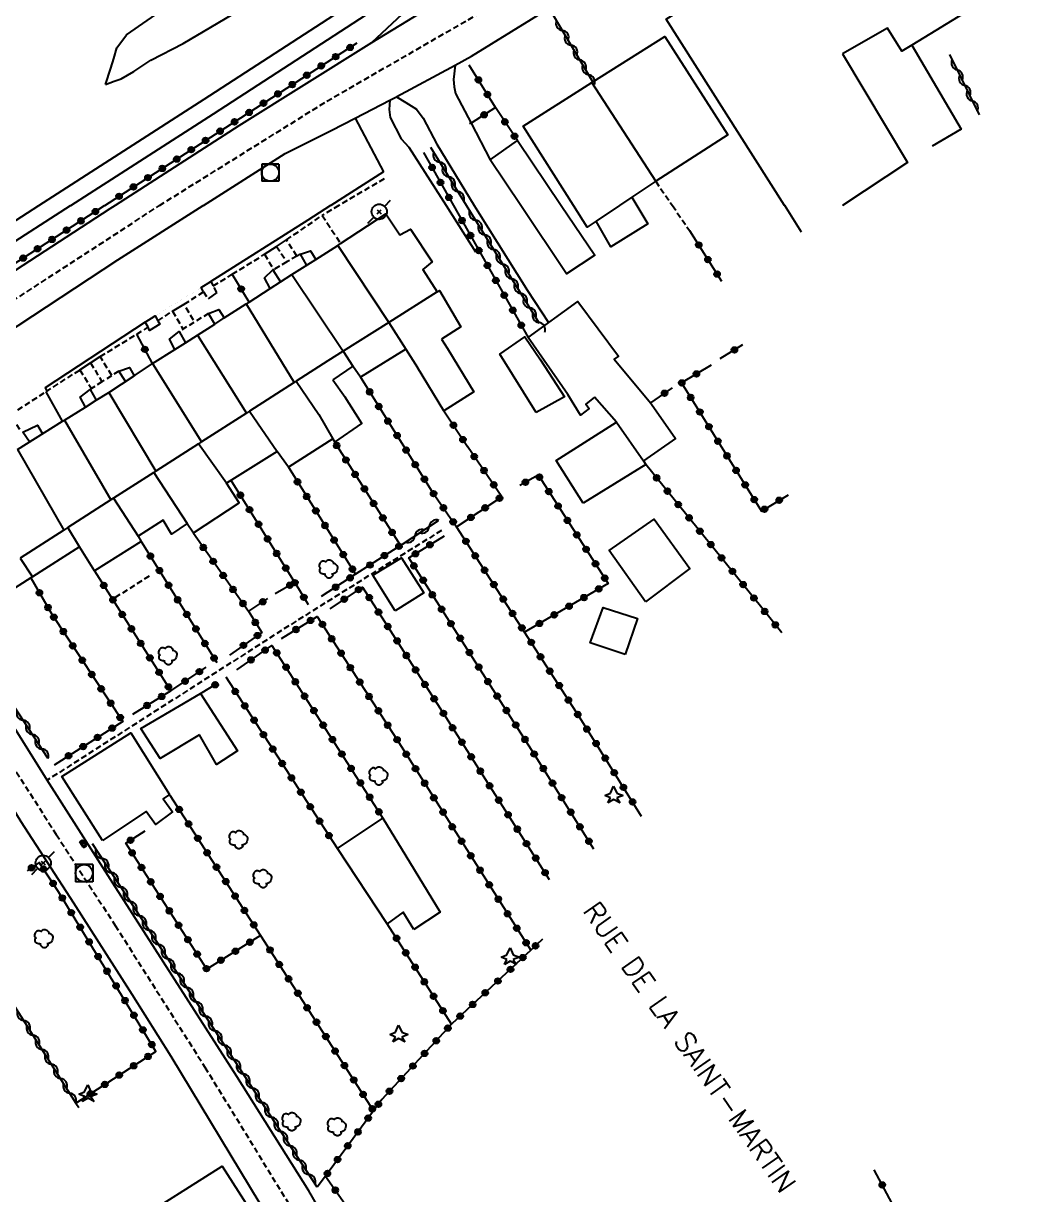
# Model space of a CAD drawing. Header units: millimetres. Extents: x 267000 to 268001, y 124012 to 125001.
# Drawn here: x 267592.2 to 267680.7, y 124584.7 to 124686.9 of the extents above; entities that cross this region are included whole.
import ezdxf
from ezdxf.enums import TextEntityAlignment as Align

# ---------------------------------------------------------------- set-up
doc = ezdxf.new("R2010")
doc.units = ezdxf.units.MM
doc.linetypes.add('DASHED', pattern=[0.75, 0.5, -0.25])
doc.layers.get('0').update_dxf_attribs({"linetype": 'CONTINUOUS'})
for name, color, linetype in [('W0001', 6, 'DASHED'), ('W0006', 2, 'CONTINUOUS'), ('W0008', 7, 'CONTINUOUS'), ('W0017', 7, 'CONTINUOUS'), ('W0070', 7, 'DASHED'), ('W0101', 7, 'CONTINUOUS'), ('W0104', 1, 'CONTINUOUS'), ('W0105', 7, 'CONTINUOUS'), ('W0112', 1, 'DASHED'), ('W0211', 2, 'CONTINUOUS'), ('W0214', 2, 'CONTINUOUS'), ('W0300', 7, 'CONTINUOUS'), ('W0303', 7, 'CONTINUOUS'), ('W0310', 3, 'CONTINUOUS'), ('W0323', 7, 'CONTINUOUS'), ('W0333', 7, 'CONTINUOUS'), ('W0401', 7, 'CONTINUOUS'), ('W0420', 7, 'CONTINUOUS'), ('W0473', 7, 'CONTINUOUS'), ('W0700', 7, 'CONTINUOUS'), ('W0989', 7, 'CONTINUOUS'), ('W1102', 7, 'CONTINUOUS')]:
    doc.layers.add(name, color=color, linetype=linetype)
doc.styles.get("Standard").update_dxf_attribs({"font": 'romans.shx', "width": 0.85})

# ---------------------------------------------------------------- blocks, each defined once
blk = doc.blocks.new('T420')
for p, q in [((0.75, 0.75), (-0.75, 0.75)), ((-0.75, 0.75), (-0.75, -0.75)), ((0.75, 0.75), (0.75, -0.75)), ((0.75, -0.75), (-0.75, -0.75))]:
    blk.add_line(p, q)
blk.add_ellipse((0, 0), major_axis=(-0.53, 0.53), ratio=1, start_param=3.926991, end_param=10.210176)
blk = doc.blocks.new('T300')
for p, q in [((-0.8, 0.51), (-0.86, 0.34)), ((-0.86, 0.34), (-0.86, 0.17)), ((-0.86, 0.17), (-0.74, 0.06)), ((-0.69, 0.63), (-0.8, 0.51)), ((-0.8, -0.06), (-0.74, 0.06)), ((-0.74, 0.06), (-0.69, 0.11)), ((-0.57, 0.69), (-0.69, 0.63)), ((-0.46, 0.69), (-0.57, 0.69)), ((-0.29, 0.63), (-0.46, 0.69)), ((-0.29, 0.63), (-0.17, 0.74)), ((-0.23, 0.57), (-0.29, 0.63)), ((-0.17, 0.74), (-0.06, 0.8)), ((-0.06, 0.8), (0.06, 0.8)), ((0.06, 0.8), (0.23, 0.74)), ((0.23, 0.74), (0.34, 0.63)), ((0.34, 0.63), (0.4, 0.51)), ((0.46, 0.46), (0.34, 0.46)), ((0.4, 0.51), (0.4, 0.46)), ((0.57, 0.4), (0.46, 0.46)), ((0.57, 0.4), (0.69, 0.29)), ((0.69, 0.29), (0.74, 0.17)), ((0.74, 0.06), (0.69, -0.17)), ((0.74, 0.17), (0.74, 0.06)), ((-0.8, -0.17), (-0.8, -0.06)), ((-0.8, -0.23), (-0.8, -0.17)), ((-0.74, -0.34), (-0.8, -0.23)), ((-0.69, -0.4), (-0.74, -0.34)), ((-0.51, -0.46), (-0.69, -0.4)), ((-0.4, -0.46), (-0.51, -0.46)), ((-0.4, -0.46), (-0.34, -0.46)), ((-0.34, -0.46), (-0.34, -0.4)), ((-0.34, -0.51), (-0.34, -0.46)), ((-0.29, -0.63), (-0.34, -0.51)), ((-0.17, -0.74), (-0.29, -0.63)), ((-0.06, -0.8), (-0.17, -0.74)), ((0.06, -0.8), (-0.06, -0.8)), ((0.17, -0.74), (0.06, -0.8)), ((0.23, -0.69), (0.17, -0.74)), ((0.29, -0.46), (0.23, -0.46)), ((0.29, -0.63), (0.23, -0.69)), ((0.46, -0.4), (0.29, -0.46)), ((0.34, -0.51), (0.29, -0.63)), ((0.34, -0.51), (0.34, -0.46)), ((0.57, -0.34), (0.46, -0.4)), ((0.63, -0.29), (0.57, -0.34)), ((0.69, -0.17), (0.63, -0.29))]:
    blk.add_line(p, q)
blk = doc.blocks.new('T303')
for p, q in [((-0.77, 0), (-0.28, 0.21)), ((-0.28, -0.21), (-0.77, 0)), ((-0.28, 0.21), (0, 0.83)), ((0, 0.83), (0.28, 0.21)), ((0.28, 0.21), (0.83, 0)), ((0.83, 0), (0.28, -0.21)), ((-0.49, -0.63), (-0.28, -0.21)), ((0, -0.35), (-0.49, -0.63)), ((0.56, -0.63), (0, -0.35)), ((0.28, -0.21), (0.56, -0.63))]:
    blk.add_line(p, q)
blk = doc.blocks.new('T473')
for p, q in [((-0.166667, 0.166667), (0.166667, -0.166667)), ((-0.166667, -0.166667), (0.166667, 0.166667)), ((0.500001, 0.500001), (1.000002, 1.000002)), ((-1.000002, -1.000002), (-0.500001, -0.500001))]:
    blk.add_line(p, q)
blk.add_ellipse((0, 0), major_axis=(0.471405, 0.471405), ratio=1, start_param=5.4977871438, end_param=11.780972451)
blk = doc.blocks.new('T401')
for p, q in [((-0.3, 0.3), (0, 0.3)), ((-0.3, -0.25), (-0.3, 0.3)), ((-0.3, 0.15), (0, 0.15)), ((-0.3, 0), (0, 0)), ((0, 0.3), (0, -0.25)), ((-0.3, -0.15), (0, -0.15)), ((-0.3, -0.25), (-0.3, -0.3)), ((-0.3, -0.3), (0, -0.3)), ((0, -0.3), (0, -0.25))]:
    blk.add_line(p, q)
blk = doc.blocks.new('t323o')
at = {"color": 0, "linetype": 'Continuous'}
for radius in [0.25, 0.15]:
    blk.add_circle((0, 0), radius, dxfattribs=at)
blk = doc.blocks.new('t310o')
at = {"color": 0, "linetype": 'Continuous'}
for centre, start, end in [((-0.5, 0.38), 216.8699, 323.1304), ((0.5, -0.37), 36.8699, 143.1303)]:
    blk.add_arc(centre, 0.625, start, end, dxfattribs=at)

msp = doc.modelspace()

# ---------------------------------------------------------------- linework, layer by layer
at = {"layer": 'W0001'}
for points in [[(267604.11, 124671), (267604.12, 124671.01), (267618.73, 124680.11), (267631.99, 124687.76), (267652.36, 124700.35), (267669.02, 124710.46), (267685.96, 124720.98), (267705.46, 124732.94), (267721.58, 124742.75), (267737.32, 124752.2), (267751.54, 124761.27), (267768.13, 124771.49), (267781.97, 124779.73), (267791.75, 124785.7), (267805.29, 124794.13), (267818.57, 124799.77), (267832.24, 124804.69)], [(267573.58, 124650.86), (267586.26, 124659.39), (267603.95, 124670.9), (267604.11, 124671)], [(267573.58, 124650.86), (267577.5, 124643.99), (267584.76, 124632.31), (267595.11, 124616.09), (267600.26, 124608.15), (267608.09, 124595.78), (267615.93, 124582.99), (267621.36, 124573.83), (267627.22, 124564.15), (267632.84, 124559.2), (267637.9, 124550.14), (267644.17, 124539.8)]]:
    msp.add_lwpolyline(points, dxfattribs=at)
at = {"layer": 'W0006'}
for points in [[(267623.69, 124673.96), (267619.07, 124671.01), (267619.06, 124671)], [(267619.06, 124671), (267617.08, 124669.73), (267608.59, 124664.38)], [(267602.86, 124660.81), (267594.14, 124655.09), (267594.28, 124654.82)]]:
    msp.add_lwpolyline(points, dxfattribs=at)
at = {"layer": 'W0006', "const_width": 0.003}
msp.add_lwpolyline([(267607.77, 124663.84), (267603.75, 124661.38)], dxfattribs=at)
at = {"layer": 'W0008'}
for points in [[(267775.48, 124779.72), (267762.78, 124771.92), (267748.94, 124763.28), (267734.54, 124754.24), (267718.8, 124744.49), (267699.49, 124732.83), (267678.06, 124719.53), (267663.85, 124710.79), (267649.33, 124701.68), (267633, 124691.54), (267622.62, 124685.2), (267611.04, 124677.97), (267600.25, 124671.01), (267600.24, 124671)], [(267607.94, 124671), (267607.95, 124671.01), (267615.08, 124675.54), (267619.11, 124677.56), (267621.19, 124678.63), (267624.23, 124680.2), (267624.8, 124680.49), (267624.84, 124680.52), (267629.93, 124683.27), (267631.36, 124684.04), (267645.69, 124692.92), (267666.71, 124705.65), (267682.65, 124715.27), (267699.07, 124725.45), (267720.08, 124738.44), (267732.78, 124746.18), (267738.44, 124749.68), (267741.5, 124751.56), (267742.81, 124752.37), (267751.57, 124757.77), (267772.58, 124770.83), (267783.67, 124777.66)], [(267600.24, 124671), (267599.78, 124670.71), (267587.06, 124662.44), (267574.82, 124654.48), (267560.88, 124645.47), (267546.85, 124636.34), (267521.76, 124619.81), (267511.32, 124613.01), (267500.17, 124605.55), (267483.06, 124594.05), (267470.73, 124586.15), (267463.34, 124581.53), (267457.02, 124577.48), (267448.09, 124571.62)], [(267623.79, 124573.5), (267617.15, 124584.99), (267610.86, 124594.96), (267600.05, 124611.84), (267594.33, 124620.84), (267594.09, 124621.22), (267579.06, 124645.16), (267578.59, 124646.01), (267578.38, 124647.03), (267578.34, 124648.35), (267578.55, 124649.73), (267579, 124650.99), (267579.52, 124651.85), (267580.57, 124653.18), (267600.49, 124666.27), (267607.94, 124671)], [(267535.39, 124623.93), (267559.69, 124639.53), (267568.39, 124645.22), (267569.34, 124645.23), (267570.72, 124645.18), (267571.58, 124645.09), (267572.44, 124644.93), (267573.27, 124644.64), (267574.09, 124644.22), (267574.69, 124643.77), (267575.69, 124642.56), (267578.9, 124637.59), (267583.16, 124630.85), (267588.64, 124622.73), (267592.02, 124617.24), (267596.61, 124610.14), (267601.7, 124602.15), (267605.11, 124596.75), (267612.88, 124583.89)]]:
    msp.add_lwpolyline(points, dxfattribs=at)
at = {"layer": 'W0017'}
for points in [[(267629.93, 124683.27), (267629.8, 124682.01), (267629.84, 124681.38), (267629.97, 124680.79), (267631.32, 124678.21), (267632.99, 124675)], [(267624.23, 124680.2), (267624.17, 124679.38), (267624.27, 124678.68), (267625.21, 124676.84), (267625.9, 124676.11), (267629.14, 124671.01), (267629.14, 124671)], [(267624.8, 124680.49), (267625.62, 124680), (267626.55, 124679.41), (267627.15, 124678.62), (267628.32, 124676.35), (267631.59, 124671.01), (267631.59, 124671)], [(267621.19, 124678.63), (267623.69, 124673.96)], [(267629.14, 124671), (267631.7, 124666.97)], [(267631.59, 124671), (267631.88, 124670.53), (267636.24, 124663.58), (267638.08, 124660.79)]]:
    msp.add_lwpolyline(points, dxfattribs=at)
at = {"layer": 'W0070'}
msp.add_lwpolyline([(267628.74, 124642.64), (267616.04, 124634.71), (267594.33, 124620.84)], dxfattribs=at)
at = {"layer": 'W0101'}
for points in [[(267658.7, 124671), (267658.69, 124671.01), (267648.36, 124687.28), (267657.61, 124693.08), (267658.08, 124692.25)], [(267674.04, 124689.8), (267674.9, 124688.12), (267669.8, 124685.02), (267668.91, 124684.49), (267667.68, 124686.49), (267663.73, 124684.26)], [(267640.27, 124671), (267640.26, 124671.01), (267635.86, 124677.94), (267641.87, 124681.74), (267641.96, 124681.8), (267648.23, 124685.77), (267653.73, 124677.18), (267647.44, 124673.12), (267645.36, 124671.73), (267644.28, 124671.01), (267644.27, 124671)], [(267663.73, 124684.26), (267669.43, 124674.75), (267663.75, 124671.01), (267663.74, 124671)], [(267644.27, 124671), (267642.25, 124669.65), (267641.46, 124669.12), (267640.27, 124671)], [(267660.17, 124668.69), (267658.7, 124671)], [(267591.74, 124649.71), (267595.67, 124652.17), (267595.84, 124652.27), (267597.66, 124653.41), (267598.6, 124654), (267599.7, 124654.69), (267601.9, 124656.14), (267603.51, 124657.2), (267605.47, 124658.45), (267606.38, 124659.03), (267607.43, 124659.7), (267608.94, 124660.66), (267609.77, 124661.19), (267611.7, 124662.43), (267611.94, 124662.58), (267613.78, 124663.76), (267614.69, 124664.34), (267615.68, 124664.97), (267617.77, 124666.3), (267619.68, 124667.52), (267619.93, 124667.69), (267623.87, 124670.28), (267625.1, 124668.44), (267626.03, 124668.94), (267627.92, 124666.08), (267627.1, 124665.41), (267628.37, 124663.47), (267624.13, 124660.79), (267620.17, 124658.29), (267618.82, 124657.44), (267616.06, 124655.67), (267615.88, 124655.55), (267611.99, 124653.06), (267611.71, 124652.88), (267607.8, 124650.37), (267607.54, 124650.21), (267603.81, 124647.82), (267603.64, 124647.71), (267600.11, 124645.45), (267599.88, 124645.3), (267596.12, 124642.89), (267595.78, 124642.67), (267591.97, 124640.23)]]:
    msp.add_lwpolyline(points, dxfattribs=at)
msp.add_lwpolyline([(267663.73, 124684.26), (267663.73, 124684.26)], close=True, dxfattribs=at)
at = {"layer": 'W0104'}
for points in [[(267669.8, 124685.02), (267674.09, 124677.68), (267671.56, 124676.18)], [(267635.66, 124671), (267635.66, 124671.01), (267632.99, 124675), (267635.36, 124676.67), (267639.18, 124671.01), (267639.19, 124671)], [(267639.19, 124671), (267642.12, 124666.66), (267639.65, 124665.03), (267635.66, 124671)], [(267645.8, 124671), (267646.76, 124669.42), (267643.53, 124667.39), (267642.25, 124669.65)], [(267645.36, 124671.73), (267645.79, 124671.01), (267645.8, 124671)], [(267628.37, 124663.47), (267628.56, 124663.6), (267630.43, 124660.41), (267628.75, 124659.35)], [(267642.09, 124654.28), (267641.33, 124653.65), (267641.63, 124653.29), (267640.87, 124652.69), (267639.77, 124654.5), (267636.31, 124659.47), (267640.65, 124662.63), (267644.18, 124657.86), (267643.82, 124657.6), (267646.97, 124653.77), (267647.07, 124653.65)], [(267624.13, 124660.79), (267625.62, 124658.47), (267626.65, 124656.86)], [(267628.75, 124659.35), (267629.25, 124658.52)], [(267628.75, 124659.35), (267628.75, 124659.35)], [(267620.17, 124658.29), (267621.01, 124656.99)], [(267625.62, 124658.47), (267621.67, 124656.01), (267621.01, 124656.99)], [(267625.62, 124658.47), (267625.62, 124658.47)], [(267629.25, 124658.52), (267631.55, 124654.74), (267628.95, 124653.07), (267626.65, 124656.86)], [(267629.25, 124658.52), (267629.25, 124658.52)], [(267621.01, 124656.99), (267619.26, 124655.8)], [(267626.65, 124656.86), (267626.65, 124656.86)], [(267616.06, 124655.67), (267618.02, 124652.77)], [(267619.26, 124655.8), (267620.33, 124654.28)], [(267619.26, 124655.8), (267619.26, 124655.8)], [(267619.26, 124650.65), (267619.42, 124650.35), (267621.79, 124651.98), (267620.33, 124654.28)], [(267620.33, 124654.28), (267620.33, 124654.28)], [(267644.01, 124652.08), (267642.09, 124654.28)], [(267642.09, 124654.28), (267642.09, 124654.28)], [(267647.07, 124653.65), (267649.17, 124650.66), (267646.37, 124648.73)], [(267647.07, 124653.65), (267647.07, 124653.65)], [(267611.99, 124653.06), (267614.38, 124649.53), (267609.97, 124646.76)], [(267618.02, 124652.77), (267619.26, 124650.65)], [(267618.02, 124652.77), (267618.02, 124652.77)], [(267644.01, 124652.08), (267644.01, 124652.08)], [(267619.26, 124650.65), (267615.37, 124648.15), (267614.38, 124649.53)], [(267603.64, 124647.71), (267606.55, 124643.25), (267607.08, 124642.42), (267611.07, 124645.05), (267609.97, 124646.76), (267607.54, 124650.21)], [(267614.38, 124649.53), (267614.38, 124649.53)], [(267609.97, 124646.76), (267609.97, 124646.76)], [(267600.11, 124645.45), (267602.27, 124642.13)], [(267606.55, 124643.25), (267605.17, 124642.31), (267604.44, 124643.53), (267602.27, 124642.13)], [(267602.27, 124642.13), (267602.53, 124641.67), (267598.45, 124639.11), (267597.15, 124641.21), (267596.12, 124642.89)], [(267606.55, 124643.25), (267606.55, 124643.25)], [(267597.15, 124641.21), (267593.05, 124638.6)], [(267597.15, 124641.21), (267597.15, 124641.21)], [(267591.97, 124640.23), (267593.05, 124638.6)], [(267593.05, 124638.6), (267592.89, 124638.5), (267588.99, 124636.02), (267588.09, 124637.7)], [(267605.88, 124627.34), (267607.69, 124628.41), (267610.92, 124623.41), (267609.11, 124622.21), (267607.61, 124624.78)], [(267607.61, 124624.78), (267604.19, 124622.74), (267602.49, 124625.34), (267605.88, 124627.34)], [(267605.88, 124627.34), (267605.88, 124627.34)], [(267607.61, 124624.78), (267607.61, 124624.78)]]:
    msp.add_lwpolyline(points, dxfattribs=at)
for points in [[(267637.01, 124652.94), (267633.84, 124658.04), (267636.01, 124659.53), (267637.38, 124657.53), (267639.48, 124654.3)], [(267641.11, 124645.03), (267638.75, 124648.75), (267644.01, 124652.08), (267646.37, 124648.73), (267646.57, 124648.4)], [(267646.54, 124636.41), (267643.38, 124640.88), (267647.29, 124643.61), (267650.42, 124639.31)], [(267624.69, 124635.63), (267622.75, 124638.73), (267625.26, 124640.26), (267627.19, 124637.2), (267624.69, 124635.63)], [(267644.78, 124631.81), (267641.71, 124632.82), (267642.84, 124635.9), (267645.85, 124634.96)], [(267599.14, 124615.58), (267595.61, 124621.15), (267601.63, 124624.97), (267605, 124619.58), (267604.44, 124619.21), (267605.27, 124618.06), (267603.76, 124616.96), (267602.96, 124618.11)], [(267626.32, 124607.81), (267625.39, 124609.32), (267624.01, 124608.29), (267619.65, 124614.87), (267623.63, 124617.53), (267625.63, 124614.24), (267628.62, 124609.3)], [(267602.06, 124576.34), (267599.26, 124580.65), (267601.6, 124582.08), (267609.6, 124587.15), (267612.86, 124582.05), (267605.06, 124577.02), (267604.4, 124577.97)]]:
    msp.add_lwpolyline(points, close=True, dxfattribs=at)
at = {"layer": 'W0105'}
for points in [[(267613.3, 124666.75), (267614.34, 124667.44), (267615.21, 124668.01)], [(267616.96, 124665.84), (267616.43, 124666.76), (267617.29, 124667.06), (267617.77, 124666.3), (267617.79, 124666.27)], [(267613.78, 124663.76), (267613.28, 124664.68), (267614.03, 124665.39), (267614.69, 124664.34)], [(267607.97, 124663.48), (267607.77, 124663.84), (267608.59, 124664.38), (267608.82, 124663.98)], [(267609.12, 124663.42), (267608.36, 124662.86)], [(267605.27, 124661.78), (267606.29, 124662.38)], [(267608.94, 124660.66), (267608.94, 124660.66), (267608.41, 124661.58), (267609.3, 124661.92), (267609.77, 124661.19)], [(267603.13, 124660.38), (267602.86, 124660.81), (267603.75, 124661.38), (267603.98, 124660.95)], [(267603.98, 124660.95), (267604.15, 124660.65), (267603.26, 124660.09), (267603.13, 124660.38)], [(267605.47, 124658.45), (267605, 124659.34), (267605.84, 124660.02), (267606.38, 124659.03)], [(267597.17, 124656.65), (267598.11, 124657.27), (267598.95, 124657.82)], [(267601.13, 124655.69), (267600.57, 124656.55), (267601.49, 124656.85), (267601.9, 124656.14), (267601.92, 124656.1)], [(267597.66, 124653.41), (267597.19, 124654.27), (267598.07, 124654.95), (267598.6, 124654)], [(267592.77, 124650.36), (267592.2, 124651.22), (267593.48, 124651.82), (267593.88, 124651.13)]]:
    msp.add_lwpolyline(points, dxfattribs=at)
at = {"layer": 'W0112'}
for points in [[(267623.73, 124673.34), (267619.79, 124671.01), (267619.78, 124671)], [(267647.44, 124673.12), (267648.89, 124671.01), (267648.9, 124671)], [(267619.78, 124671), (267618.33, 124670.14), (267619.93, 124667.69)], [(267648.9, 124671), (267650.39, 124668.82)], [(267616.14, 124666.56), (267616.12, 124666.59), (267615.21, 124668.01), (267618.33, 124670.14)], [(267614.34, 124667.44), (267615.24, 124666.08)], [(267609.12, 124663.42), (267608.82, 124663.98), (267610.48, 124665), (267613.3, 124666.75), (267614.08, 124665.42), (267614.13, 124665.33)], [(267616.43, 124666.76), (267616.12, 124666.59), (267615.24, 124666.08), (267614.08, 124665.42), (267614.03, 124665.39)], [(267607.09, 124661), (267606.29, 124662.38), (267607.97, 124663.48), (267608.36, 124662.86)], [(267603.98, 124660.95), (267605.27, 124661.78), (267606.13, 124660.27)], [(267608.41, 124661.58), (267605.84, 124660.02)], [(267599.95, 124656.17), (267598.95, 124657.82), (267602.13, 124659.77), (267603.13, 124660.38)], [(267591.92, 124651.44), (267591.12, 124652.76), (267594.22, 124654.75), (267597.17, 124656.65), (267598.18, 124655.02), (267598.21, 124654.98)], [(267598.11, 124657.27), (267599.1, 124655.61)], [(267600.57, 124656.55), (267599.1, 124655.61), (267598.18, 124655.02), (267598.07, 124654.95)], [(267603.21, 124638.64), (267600.03, 124636.63)]]:
    msp.add_lwpolyline(points, dxfattribs=at)
at = {"layer": 'W0211'}
for points in [[(267837.25, 124818.18), (267834.83, 124817.47), (267830.26, 124815.85), (267821.01, 124811.87), (267811.36, 124807.06), (267798.16, 124799.63), (267773.74, 124784.92), (267748.63, 124768.46), (267727.28, 124754.93), (267706.5, 124741.18), (267692.35, 124731.82), (267679.14, 124723.53), (267662.45, 124712.74), (267648.03, 124703.44), (267636.42, 124695.68), (267629.23, 124690.81), (267625.31, 124687.72), (267622.62, 124685.2)], [(267599.42, 124681.57), (267600.18, 124681.85), (267600.77, 124682.07), (267601.89, 124682.71), (267603.37, 124683.71), (267606.2, 124685.14), (267611.67, 124688.37)]]:
    msp.add_lwpolyline(points, dxfattribs=at)
at = {"layer": 'W0214'}
msp.add_lwpolyline([(267599.42, 124681.57), (267599.87, 124683.01), (267600.14, 124683.85), (267600.4, 124684.78), (267601.25, 124685.91), (267604.47, 124688.14)], dxfattribs=at)
at = {"layer": 'W0310'}
for points in [[(267641.96, 124681.8), (267638.52, 124687.59)], [(267673.09, 124684.19), (267675.66, 124678.92)], [(267630.93, 124671), (267630.93, 124671.01), (267627.8, 124676.06)], [(267637.29, 124660.7), (267630.93, 124671)], [(267625.15, 124641.33), (267628.47, 124643.5)], [(267594.38, 124622.77), (267586.46, 124634.85)], [(267617.89, 124585.29), (267608, 124600.46), (267598.28, 124615.27)], [(267588.25, 124606.18), (267596.83, 124592.63), (267597.07, 124592.26)]]:
    msp.add_lwpolyline(points, dxfattribs=at)
at = {"layer": 'W0323'}
for points in [[(267599.33, 124671), (267599.34, 124671.01), (267621.38, 124685.21)], [(267633.46, 124679.56), (267631.16, 124683.25)], [(267633.46, 124679.56), (267631.32, 124678.21), (267631.19, 124678.13)], [(267635.36, 124676.67), (267633.46, 124679.56)], [(267627.18, 124675.63), (267629.79, 124671.01), (267629.79, 124671)], [(267544.4, 124635.41), (267565.81, 124649.33), (267585.33, 124661.98), (267599.33, 124671)], [(267629.79, 124671), (267636.31, 124659.47)], [(267650.39, 124668.82), (267653.19, 124664.41)], [(267611.94, 124662.58), (267610.48, 124665)], [(267603.51, 124657.2), (267602.13, 124659.77)], [(267655.01, 124658.83), (267653.03, 124657.62)], [(267652.27, 124657.08), (267649.7, 124655.52), (267656.66, 124644.33), (267659.03, 124645.76)], [(267621.67, 124656.01), (267627.9, 124646.07), (267630.06, 124642.95)], [(267648.88, 124655.08), (267646.97, 124653.77)], [(267628.95, 124653.07), (267631.01, 124649.96)], [(267619.42, 124650.32), (267625.15, 124641.33), (267621.24, 124638.81)], [(267630.06, 124642.95), (267634.01, 124645.58), (267631.01, 124649.96)], [(267615.37, 124648.15), (267621.24, 124638.81)], [(267635.59, 124646.58), (267637.17, 124647.48), (267643.29, 124638.01), (267635.99, 124633.76)], [(267658.44, 124633.69), (267656.6, 124636.02), (267646.57, 124648.4)], [(267617.12, 124636.14), (267615.96, 124638.05), (267615.93, 124638.09), (267610.39, 124647)], [(267607.08, 124642.39), (267611.88, 124635.59)], [(267646.21, 124617.67), (267640.85, 124626.24), (267635.99, 124633.76), (267630.06, 124642.95)], [(267602.53, 124641.67), (267609.13, 124631.11)], [(267642.04, 124614.82), (267636.8, 124623.17), (267625.88, 124640.25), (267629.01, 124642.18)], [(267592.89, 124638.5), (267594.72, 124635.34)], [(267598.45, 124639.11), (267600.03, 124636.63), (267605.11, 124628.64)], [(267621.24, 124638.81), (267618.24, 124636.87)], [(267615.93, 124638.09), (267614.22, 124637.09)], [(267619.01, 124635.8), (267621.84, 124637.7), (267629.33, 124626.02), (267638.15, 124612.17)], [(267613.56, 124636.69), (267611.88, 124635.59)], [(267594.72, 124635.34), (267600.91, 124625.96), (267594.92, 124622.16)], [(267611.88, 124635.59), (267613.05, 124633.72), (267610.22, 124631.75)], [(267614.76, 124633.2), (267617.89, 124635.13), (267624.81, 124624.44), (267636.53, 124605.98)], [(267610.88, 124630.47), (267613.94, 124632.6), (267623.63, 124617.53)], [(267605.11, 124628.64), (267608.2, 124630.71)], [(267607.69, 124628.41), (267609.2, 124629.31)], [(267619.65, 124614.87), (267609.93, 124629.84)], [(267605.11, 124628.64), (267601.76, 124626.58)], [(267605.03, 124619.54), (267612.95, 124607.27)], [(267612.95, 124607.27), (267608.25, 124604.34), (267601.19, 124615.33), (267602.87, 124616.4)], [(267596.83, 124592.63), (267603.81, 124597.16), (267595.31, 124611.08), (267593.61, 124613.65), (267592.56, 124612.92)], [(267629.61, 124599.53), (267624.01, 124608.29)], [(267612.95, 124607.27), (267622.81, 124591.97)], [(267637.57, 124606.95), (267636.53, 124605.98), (267629.64, 124599.56), (267629.61, 124599.53), (267623.53, 124592.95), (267622.81, 124591.97), (267618.61, 124586.27), (267617.89, 124585.29)], [(267618.61, 124586.27), (267623.27, 124579.62), (267627, 124573.47), (267628.16, 124571.4)], [(267704.56, 124574.26), (267704.03, 124573.95), (267695.14, 124568.72), (267684.18, 124561.76), (267680.76, 124559.96), (267679.25, 124562.83), (267678.59, 124564.1), (267673.52, 124573.72), (267673.26, 124574.2), (267669.42, 124581.38), (267666.51, 124586.82)]]:
    msp.add_lwpolyline(points, dxfattribs=at)
at = {"layer": 'W0333'}
msp.add_lwpolyline([(267595.67, 124652.17), (267594.22, 124654.75)], dxfattribs=at)
at = {"layer": 'W0700'}
for points in [[(267596.36, 124671), (267596.37, 124671.01), (267608.83, 124679.02), (267629.9, 124692.71), (267647.86, 124704.25), (267666.34, 124716.17), (267695.81, 124735.23), (267701.12, 124738.66), (267720.62, 124751.21), (267750.07, 124770.32), (267768.09, 124781.97)], [(267593.59, 124671), (267593.6, 124671.01), (267608.02, 124680.28), (267629.08, 124693.97), (267647.04, 124705.51), (267665.53, 124717.43), (267694.95, 124736.46)], [(267438.94, 124570.97), (267461.64, 124585.63), (267487.26, 124602.26), (267511.47, 124617.93), (267535.81, 124633.66), (267583.25, 124664.35), (267593.59, 124671)], [(267439.75, 124569.71), (267462.46, 124584.37), (267488.08, 124601.01), (267512.28, 124616.67), (267536.62, 124632.4), (267584.06, 124663.09), (267596.36, 124671)]]:
    msp.add_lwpolyline(points, dxfattribs=at)
at = {"layer": 'W1102'}
for points in [[(267647.44, 124673.12), (267641.87, 124681.74)], [(267619.68, 124667.52), (267624.13, 124660.79)], [(267615.68, 124664.97), (267620.17, 124658.29)], [(267611.7, 124662.43), (267615.88, 124655.55)], [(267607.43, 124659.7), (267611.71, 124652.88)], [(267603.51, 124657.2), (267607.8, 124650.37)], [(267599.7, 124654.69), (267603.81, 124647.82)], [(267595.84, 124652.27), (267599.88, 124645.3)], [(267591.74, 124649.71), (267595.78, 124642.67)]]:
    msp.add_lwpolyline(points, dxfattribs=at)

# ---------------------------------------------------------------- block references
at = {"layer": 'W0300', "rotation": 359.9999899820874}
for p in [(267618.92, 124639.28), (267604.9, 124631.71), (267623.28, 124621.21), (267611.06, 124615.63), (267613.16, 124612.24), (267594.07, 124607), (267615.68, 124591.01), (267619.65, 124590.57)]:
    msp.add_blockref('T300', p, dxfattribs=at)
at = {"layer": 'W0303', "rotation": 359.9999899820874}
for p in [(267643.76, 124619.49), (267634.72, 124605.38), (267624.99, 124598.62), (267597.86, 124593.42)]:
    msp.add_blockref('T303', p, dxfattribs=at)
at = {"layer": 'W0310'}
for p, rotation in [((267639.29, 124686.3), 120.6484986486374), ((267640.05, 124685.01), 120.6484986486374), ((267640.82, 124683.72), 120.6484986486374), ((267641.58, 124682.43), 120.6484986486374), ((267673.75, 124682.84), 296.0099869953399), ((267674.41, 124681.49), 296.0099869953399), ((267675.07, 124680.14), 296.0099869953399), ((267628.59, 124674.79), 121.7060125210228), ((267629.38, 124673.51), 121.7060125210228), ((267630.17, 124672.23), 121.7060125210228), ((267631.72, 124669.72), 121.70450753555), ((267632.51, 124668.45), 121.70450753555), ((267633.29, 124667.17), 121.70450753555), ((267634.08, 124665.9), 121.70450753555), ((267634.87, 124664.62), 121.70450753555), ((267635.66, 124663.34), 121.70450753555), ((267636.45, 124662.07), 121.70450753555), ((267637.24, 124660.79), 121.70450753555), ((267627.66, 124642.97), 33.08503632658424), ((267626.41, 124642.15), 33.08503632658424), ((267592.22, 124626.07), 123.2763391092034), ((267593.04, 124624.82), 123.2763391092034), ((267593.86, 124623.56), 123.2763391092034), ((267599.11, 124614.01), 123.2872272332846), ((267599.93, 124612.76), 123.2872272332846), ((267600.75, 124611.51), 123.2872272332846), ((267601.58, 124610.25), 123.2872272332846), ((267602.4, 124609), 123.2872272332846), ((267603.22, 124607.74), 123.2872272332846), ((267604.05, 124606.49), 123.2872272332846), ((267604.87, 124605.24), 123.2872272332846), ((267605.69, 124603.98), 123.2872272332846), ((267606.52, 124602.73), 123.2872272332846), ((267607.34, 124601.48), 123.2872272332846), ((267592.26, 124599.84), 302.3807513095955), ((267608.16, 124600.22), 123.1020070404353), ((267593.07, 124598.58), 302.3807513095955), ((267608.98, 124598.96), 123.1020070404353), ((267609.8, 124597.71), 123.1020070404353), ((267593.87, 124597.31), 302.3807513095955), ((267610.62, 124596.45), 123.1020070404353), ((267594.67, 124596.04), 302.3807513095955), ((267595.48, 124594.78), 302.3807513095955), ((267611.44, 124595.19), 123.1020070404353), ((267596.28, 124593.51), 302.3807513095955), ((267612.26, 124593.94), 123.1020070404353), ((267613.08, 124592.68), 123.1020070404353), ((267613.9, 124591.42), 123.1020070404353), ((267614.71, 124590.17), 123.1020070404353), ((267615.53, 124588.91), 123.1020070404353), ((267616.35, 124587.66), 123.1020070404353), ((267617.17, 124586.4), 123.1020070404353)]:
    msp.add_blockref('t310o', p, dxfattribs=dict(at, rotation=rotation))
at = {"layer": 'W0323'}
for p, rotation in [((267619.5, 124684), 32.79785764396941), ((267620.76, 124684.81), 32.79785764396941), ((267618.24, 124683.19), 32.79785764396941), ((267616.98, 124682.38), 32.79785764396941), ((267631.96, 124681.97), 121.9480454933972), ((267615.72, 124681.56), 32.79785764396941), ((267613.2, 124679.94), 32.79785764396941), ((267614.46, 124680.75), 32.79785764396941), ((267632.75, 124680.7), 121.9480454933972), ((267611.94, 124679.13), 32.79785764396941), ((267632.46, 124678.93), 212.228341516315), ((267610.68, 124678.31), 32.79785764396941), ((267634.28, 124678.31), 123.2264601362212), ((267609.41, 124677.5), 32.79785764396941), ((267635.11, 124677.05), 123.2264601362212), ((267606.89, 124675.88), 32.79785764396941), ((267608.15, 124676.69), 32.79785764396941), ((267605.63, 124675.06), 32.79785764396941), ((267604.37, 124674.25), 32.79785764396941), ((267627.92, 124674.33), 299.4746643593971), ((267601.85, 124672.63), 32.79785764396941), ((267603.11, 124673.44), 32.79785764396941), ((267628.65, 124673.02), 299.4746643593971), ((267600.59, 124671.81), 32.79785764396941), ((267629.39, 124671.71), 299.4746643593971), ((267597.27, 124669.67), 32.79805351254532), ((267598.53, 124670.48), 32.79805351254532), ((267630.53, 124669.69), 299.4776900003924), ((267596.01, 124668.86), 32.79805351254532), ((267594.74, 124668.05), 32.79805351254532), ((267631.27, 124668.39), 299.4776900003924), ((267651.2, 124667.56), 302.3788445833641), ((267593.48, 124667.23), 32.79805351254532), ((267632.01, 124667.08), 299.4776900003924), ((267592.22, 124666.42), 32.79805351254532), ((267632.75, 124665.78), 299.4776900003924), ((267652, 124666.29), 302.3788445833641), ((267633.48, 124664.47), 299.4776900003924), ((267652.8, 124665.02), 302.3788445833641), ((267611.25, 124663.72), 121.0505419535349), ((267634.22, 124663.17), 299.4776900003924), ((267634.96, 124661.86), 299.4776900003924), ((267635.7, 124660.55), 299.4776900003924), ((267602.84, 124658.45), 118.0482477029561), ((267654.31, 124658.4), 211.3540487204888), ((267650.99, 124656.3), 211.3853057360023), ((267649.71, 124655.52), 211.3853057360023), ((267622.47, 124654.74), 302.0732280582342), ((267648.21, 124654.62), 214.4244126047055), ((267650.49, 124654.25), 301.8892329962462), ((267623.26, 124653.46), 302.0732280582342), ((267624.06, 124652.19), 302.0732280582342), ((267651.29, 124652.98), 301.8892329962462), ((267629.78, 124651.82), 303.4647290976706), ((267652.08, 124651.7), 301.8892329962462), ((267624.86, 124650.92), 302.0732280582342), ((267630.61, 124650.57), 303.4647290976706), ((267652.87, 124650.43), 301.8892329962462), ((267619.59, 124650.06), 302.5116152061393), ((267625.65, 124649.65), 302.0732280582342), ((267653.66, 124649.15), 301.8892329962462), ((267620.4, 124648.79), 302.5116152061393), ((267626.45, 124648.38), 302.0732280582342), ((267631.6, 124649.09), 124.3855087473729), ((267621.2, 124647.53), 302.5116152061393), ((267627.25, 124647.11), 302.0732280582342), ((267632.45, 124647.86), 124.3855087473729), ((267637.29, 124647.29), 302.8816703996915), ((267647.52, 124647.23), 128.9991151170697), ((267654.45, 124647.88), 301.8892329962462), ((267616.17, 124646.88), 302.1353316081302), ((267622.01, 124646.26), 302.5116152061393), ((267633.3, 124646.62), 124.3855087473729), ((267636.06, 124646.85), 29.65112678104773), ((267648.46, 124646.07), 128.9991151170697), ((267655.25, 124646.61), 301.8892329962462), ((267611.19, 124645.72), 121.8605845832004), ((267616.97, 124645.61), 302.1353316081302), ((267628.05, 124645.85), 304.7037497609654), ((267633.8, 124645.45), 33.68001916078997), ((267638.1, 124646.03), 302.8816703996915), ((267656.04, 124645.33), 301.8892329962462), ((267658.22, 124645.27), 31.15189019168665), ((267611.98, 124644.45), 121.8605845832004), ((267617.77, 124644.34), 302.1353316081302), ((267622.81, 124645), 302.5116152061393), ((267628.91, 124644.61), 304.7037497609654), ((267632.55, 124644.61), 33.68001916078997), ((267638.92, 124644.77), 302.8816703996915), ((267649.41, 124644.9), 128.9991151170697), ((267656.94, 124644.49), 31.15189019168665), ((267612.77, 124643.18), 121.8605845832004), ((267618.57, 124643.07), 302.1353316081302), ((267623.62, 124643.73), 302.5116152061393), ((267629.76, 124643.38), 304.7037497609654), ((267631.31, 124643.78), 33.68001916078997), ((267639.73, 124643.51), 302.8816703996915), ((267650.35, 124643.74), 128.9991151170697), ((267624.43, 124642.47), 302.5116152061393), ((267640.55, 124642.25), 302.8816703996915), ((267651.29, 124642.57), 128.9991151170697), ((267607.95, 124641.16), 305.2126283689155), ((267613.56, 124641.9), 121.8605845832004), ((267619.36, 124641.8), 302.1353316081302), ((267625.02, 124641.25), 212.8499035006857), ((267627.73, 124641.39), 31.71781594325773), ((267630.87, 124641.69), 122.8441666471913), ((267641.36, 124640.99), 302.8816703996915), ((267652.24, 124641.4), 128.9991151170697), ((267603.33, 124640.4), 301.9785591147696), ((267608.81, 124639.94), 305.2126283689155), ((267614.35, 124640.63), 121.8605845832004), ((267620.16, 124640.53), 302.1353316081302), ((267623.76, 124640.44), 212.8499035006857), ((267626.46, 124640.6), 31.71781594325773), ((267631.69, 124640.43), 122.8441666471913), ((267653.18, 124640.24), 128.9991151170697), ((267604.12, 124639.13), 301.9785591147696), ((267615.14, 124639.35), 121.8605845832004), ((267620.96, 124639.26), 302.1353316081302), ((267622.5, 124639.62), 212.8499035006857), ((267626.33, 124639.55), 122.6034347648474), ((267632.5, 124639.17), 122.8441666471913), ((267642.18, 124639.73), 302.8816703996915), ((267654.13, 124639.07), 128.9991151170697), ((267609.68, 124638.71), 305.2126283689155), ((267615.94, 124638.08), 121.890791794722), ((267620.76, 124638.5), 212.8624600541348), ((267627.14, 124638.29), 122.6034347648474), ((267633.31, 124637.91), 122.8441666471913), ((267642.99, 124638.47), 302.8816703996915), ((267655.07, 124637.91), 128.9991151170697), ((267593.64, 124637.2), 300.1164465723243), ((267599.26, 124637.84), 302.4756894874948), ((267604.92, 124637.85), 301.9785591147696), ((267610.54, 124637.49), 305.2126283689155), ((267615.51, 124637.85), 210.2897196340958), ((267619.5, 124637.68), 212.8624600541348), ((267621.5, 124637.47), 33.84402536082145), ((267627.94, 124637.02), 122.6034347648474), ((267642.47, 124637.53), 210.135329395943), ((267594.39, 124635.9), 300.1164465723243), ((267600.06, 124636.58), 302.4786157067089), ((267605.71, 124636.58), 301.9785591147696), ((267611.41, 124636.26), 305.2126283689155), ((267613.14, 124636.41), 213.2226482783124), ((267616.72, 124636.8), 121.3943455411163), ((267620.25, 124636.63), 33.84402536082145), ((267622.43, 124636.78), 302.6776695216842), ((267634.13, 124636.65), 122.8441666471913), ((267639.88, 124636.02), 210.135329395943), ((267641.18, 124636.78), 210.135329395943), ((267656.01, 124636.74), 128.9991151170697), ((267594.9, 124635.06), 303.4411537780173), ((267600.87, 124635.31), 302.4786157067089), ((267606.5, 124635.31), 301.9785591147696), ((267623.24, 124635.51), 302.6776695216842), ((267628.75, 124635.76), 122.6034347648474), ((267634.94, 124635.39), 122.8441666471913), ((267638.58, 124635.27), 210.135329395943), ((267656.95, 124635.57), 128.2565116589175), ((267595.73, 124633.81), 303.4411537780173), ((267601.67, 124634.05), 302.4786157067089), ((267607.3, 124634.04), 301.9785591147696), ((267612.49, 124634.61), 301.8761034646873), ((267616.04, 124633.99), 31.71781594373485), ((267617.31, 124634.78), 31.71781594373485), ((267618.34, 124634.44), 302.9316734250048), ((267624.05, 124634.25), 302.6776695216842), ((267629.56, 124634.5), 122.6034347648474), ((267635.75, 124634.13), 122.8441666471913), ((267637.29, 124634.52), 210.135329395943), ((267657.88, 124634.39), 128.2565116589175), ((267602.48, 124632.78), 302.4786157067089), ((267608.09, 124632.77), 301.9785591147696), ((267612.68, 124633.46), 214.769860122619), ((267619.15, 124633.18), 302.9316734250048), ((267624.86, 124632.99), 302.6776695216842), ((267630.37, 124633.23), 122.6034347648474), ((267636.57, 124632.87), 122.8405019567037), ((267596.55, 124632.56), 303.4411537780173), ((267611.45, 124632.61), 214.769860122619), ((267613.34, 124632.19), 34.83710925158218), ((267614.36, 124631.95), 302.7427202870132), ((267619.97, 124631.92), 302.9316734250048), ((267625.67, 124631.72), 302.6776695216842), ((267631.18, 124631.97), 122.6034347648474), ((267597.38, 124631.31), 303.4411537780173), ((267603.28, 124631.51), 302.4786157067089), ((267608.89, 124631.49), 301.9785591147696), ((267612.11, 124631.33), 34.83710925158218), ((267631.99, 124630.71), 122.6034347648474), ((267637.38, 124631.61), 122.8405019567037), ((267598.21, 124630.06), 303.4411537780173), ((267604.09, 124630.25), 302.4786157067089), ((267607.61, 124630.31), 33.72426374956517), ((267615.17, 124630.69), 302.7427202870132), ((267620.78, 124630.66), 302.9316734250048), ((267626.48, 124630.46), 302.6776695216842), ((267638.19, 124630.35), 122.8405019567037), ((267599.03, 124628.81), 303.4411537780173), ((267604.9, 124628.98), 302.4786157067089), ((267606.36, 124629.48), 33.72426374956517), ((267608.98, 124629.17), 30.72944209040781), ((267615.98, 124629.43), 302.7427202870132), ((267621.6, 124629.4), 302.9316734250048), ((267627.29, 124629.2), 302.6776695216842), ((267632.79, 124629.44), 122.6034347648474), ((267639.01, 124629.09), 122.8405019567037), ((267604.31, 124628.15), 211.6170267788177), ((267610.74, 124628.58), 122.9982994775876), ((267616.79, 124628.17), 302.7427202870132), ((267622.41, 124628.15), 302.9316734250048), ((267628.1, 124627.94), 302.6776695216842), ((267633.6, 124628.18), 122.6034347648474), ((267639.82, 124627.83), 122.8405019567037), ((267599.86, 124627.55), 303.4411537780173), ((267603.03, 124627.36), 211.6170267788177), ((267611.56, 124627.32), 122.9982994775876), ((267617.6, 124626.91), 302.7427202870132), ((267623.23, 124626.89), 302.9316734250048), ((267628.91, 124626.67), 302.6776695216842), ((267634.41, 124626.92), 122.6034347648474), ((267600.69, 124626.3), 303.4411537780173), ((267612.38, 124626.07), 122.9982994775876), ((267618.41, 124625.64), 302.7427202870132), ((267624.04, 124625.63), 302.9316734250048), ((267635.22, 124625.65), 122.6034347648474), ((267640.63, 124626.57), 122.8405019567037), ((267598.72, 124624.57), 212.3676954679813), ((267599.99, 124625.38), 212.3676954679813), ((267613.19, 124624.81), 122.9982994775876), ((267629.71, 124625.41), 302.5111366677693), ((267641.43, 124625.3), 122.0612425854445), ((267597.46, 124623.77), 212.3676954679813), ((267614.01, 124623.55), 122.9982994775876), ((267619.22, 124624.38), 302.7427202870132), ((267624.86, 124624.37), 302.4153261401489), ((267630.52, 124624.15), 302.5111366677693), ((267636.03, 124624.39), 122.6034347648474), ((267642.23, 124624.03), 122.0612425854445), ((267596.19, 124622.97), 212.3676954679813), ((267620.04, 124623.12), 302.7427202870132), ((267625.66, 124623.1), 302.4153261401489), ((267631.33, 124622.88), 302.5111366677693), ((267636.83, 124623.12), 122.0816005149733), ((267643.03, 124622.76), 122.0612425854445), ((267614.83, 124622.29), 122.9982994775876), ((267620.85, 124621.86), 302.7427202870132), ((267626.47, 124621.84), 302.4153261401489), ((267632.13, 124621.62), 302.5111366677693), ((267637.63, 124621.85), 122.0816005149733), ((267615.64, 124621.03), 122.9982994775876), ((267621.66, 124620.6), 302.7427202870132), ((267627.27, 124620.57), 302.4153261401489), ((267638.43, 124620.58), 122.0816005149733), ((267643.82, 124621.49), 122.0612425854445), ((267616.46, 124619.78), 122.9982994775876), ((267632.94, 124620.35), 302.5111366677693), ((267644.62, 124620.21), 122.0612425854445), ((267617.28, 124618.52), 122.9982994775876), ((267622.47, 124619.34), 302.7427202870132), ((267628.07, 124619.3), 302.4153261401489), ((267633.74, 124619.09), 302.5111366677693), ((267639.22, 124619.31), 122.0816005149733), ((267645.42, 124618.94), 122.0612425854445), ((267605.84, 124618.28), 302.8481030864251), ((267623.28, 124618.07), 302.7427202870132), ((267628.88, 124618.04), 302.4153261401489), ((267634.55, 124617.82), 302.5111366677693), ((267640.02, 124618.04), 122.0816005149733), ((267606.66, 124617.02), 302.8481030864251), ((267618.1, 124617.26), 122.9982994775876), ((267629.68, 124616.77), 302.4153261401489), ((267635.36, 124616.56), 302.5111366677693), ((267640.82, 124616.77), 122.0816005149733), ((267601.6, 124615.59), 32.41153452622017), ((267607.47, 124615.76), 302.8481030864251), ((267618.91, 124616), 122.9982994775876), ((267630.49, 124615.5), 302.4153261401489), ((267641.61, 124615.5), 122.0816005149733), ((267601.73, 124614.48), 122.7167777696611), ((267608.28, 124614.5), 302.8481030864251), ((267636.16, 124615.29), 302.5111366677693), ((267631.29, 124614.24), 302.4153261401489), ((267636.97, 124614.03), 302.5111366677693), ((267592.96, 124613.19), 214.8053538877952), ((267594, 124613.07), 123.4938144973086), ((267602.55, 124613.22), 122.7167777696611), ((267609.1, 124613.24), 302.8481030864251), ((267632.1, 124612.97), 302.4153261401489), ((267637.78, 124612.76), 302.5111366677693), ((267594.83, 124611.82), 123.4938144973086), ((267603.36, 124611.96), 122.7167777696611), ((267609.91, 124611.98), 302.8481030864251), ((267632.9, 124611.71), 302.4153261401489), ((267595.64, 124610.55), 121.3915898482009), ((267604.17, 124610.69), 122.7167777696611), ((267610.72, 124610.72), 302.8481030864251), ((267633.7, 124610.44), 302.4153261401489), ((267596.42, 124609.27), 121.3915898482009), ((267604.98, 124609.43), 122.7167777696611), ((267611.54, 124609.46), 302.8481030864251), ((267634.51, 124609.17), 302.4153261401489), ((267597.2, 124607.99), 121.3915898482009), ((267605.79, 124608.17), 122.7167777696611), ((267612.35, 124608.2), 302.8481030864251), ((267635.31, 124607.91), 302.4153261401489), ((267597.98, 124606.71), 121.3915898482009), ((267606.6, 124606.91), 122.7167777696611), ((267612.02, 124606.69), 211.9210200409792), ((267624.82, 124607.03), 122.5958537821211), ((267636.12, 124606.64), 302.4153261401489), ((267636.95, 124606.37), 222.9830804594966), ((267598.76, 124605.43), 121.3915898482009), ((267607.41, 124605.65), 122.7167777696611), ((267610.75, 124605.9), 211.9210200409792), ((267613.77, 124606.01), 302.7906512058609), ((267625.62, 124605.76), 122.5958537821211), ((267635.85, 124605.35), 222.9539779806815), ((267599.54, 124604.15), 121.3915898482009), ((267608.22, 124604.38), 122.7167777696611), ((267609.48, 124605.11), 211.9210200409792), ((267614.58, 124604.75), 302.7906512058609), ((267626.43, 124604.5), 122.5958537821211), ((267634.76, 124604.32), 222.9539779806815), ((267615.39, 124603.49), 302.7906512058609), ((267627.24, 124603.24), 122.5958537821211), ((267633.66, 124603.3), 222.9539779806815), ((267600.33, 124602.87), 121.3915898482009), ((267616.2, 124602.23), 302.7906512058609), ((267632.56, 124602.28), 222.9539779806815), ((267601.11, 124601.59), 121.3915898482009), ((267628.05, 124601.97), 122.5958537821211), ((267631.46, 124601.26), 222.9539779806815), ((267601.89, 124600.31), 121.3915898482009), ((267617.01, 124600.97), 302.7906512058609), ((267628.86, 124600.71), 122.5958537821211), ((267630.37, 124600.24), 222.9539779806815), ((267602.67, 124599.03), 121.3915898482009), ((267617.83, 124599.71), 302.7906512058609), ((267629.29, 124599.19), 227.2443244590371), ((267618.64, 124598.45), 302.7906512058609), ((267628.28, 124598.09), 227.2443244590371), ((267603.45, 124597.75), 121.3915898482009), ((267619.45, 124597.18), 302.7906512058609), ((267627.26, 124596.98), 227.2443244590371), ((267603.12, 124596.72), 33.00018170839961), ((267600.61, 124595.09), 33.00018170839961), ((267601.87, 124595.9), 33.00018170839961), ((267620.26, 124595.92), 302.7906512058609), ((267626.24, 124595.88), 227.2443244590371), ((267599.35, 124594.27), 33.00018170839961), ((267621.08, 124594.66), 302.7906512058609), ((267625.22, 124594.78), 227.2443244590371), ((267598.09, 124593.45), 33.00018170839961), ((267621.89, 124593.4), 302.7906512058609), ((267624.2, 124593.68), 227.2443244590371), ((267622.7, 124592.14), 302.7906512058609), ((267623.23, 124592.54), 233.6575514763103), ((267622.34, 124591.33), 233.6331238264139), ((267621.45, 124590.13), 233.6331238264139), ((267620.56, 124588.92), 233.6331238264139), ((267619.67, 124587.71), 233.6331238264139), ((267618.78, 124586.5), 233.6331238264139), ((267619.47, 124585.04), 305.0353984794316), ((267667.21, 124585.5), 118.1505732280518)]:
    msp.add_blockref('t323o', p, dxfattribs=dict(at, rotation=rotation))
at = {"layer": 'W0401', "rotation": 32.40445646137883}
msp.add_blockref('T401', (267597.58, 124615.36), dxfattribs=at)
at = {"layer": 'W0420', "rotation": 359.9999899820874}
for p in [(267613.8, 124673.87), (267597.54, 124612.71)]:
    msp.add_blockref('T420', p, dxfattribs=at)
at = {"layer": 'W0473', "rotation": 359.9999899820874}
for p in [(267623.3, 124670.46), (267593.97, 124613.61)]:
    msp.add_blockref('T473', p, dxfattribs=at)

# ---------------------------------------------------------------- texts
at = {"layer": 'W0989'}
msp.add_text('RUE DE LA SAINT-MARTIN', height=1.75, rotation=304.9795, dxfattribs=at).set_placement((267641.71, 124609.94), align=Align.MIDDLE_LEFT)

doc.saveas('drawing.dxf')
